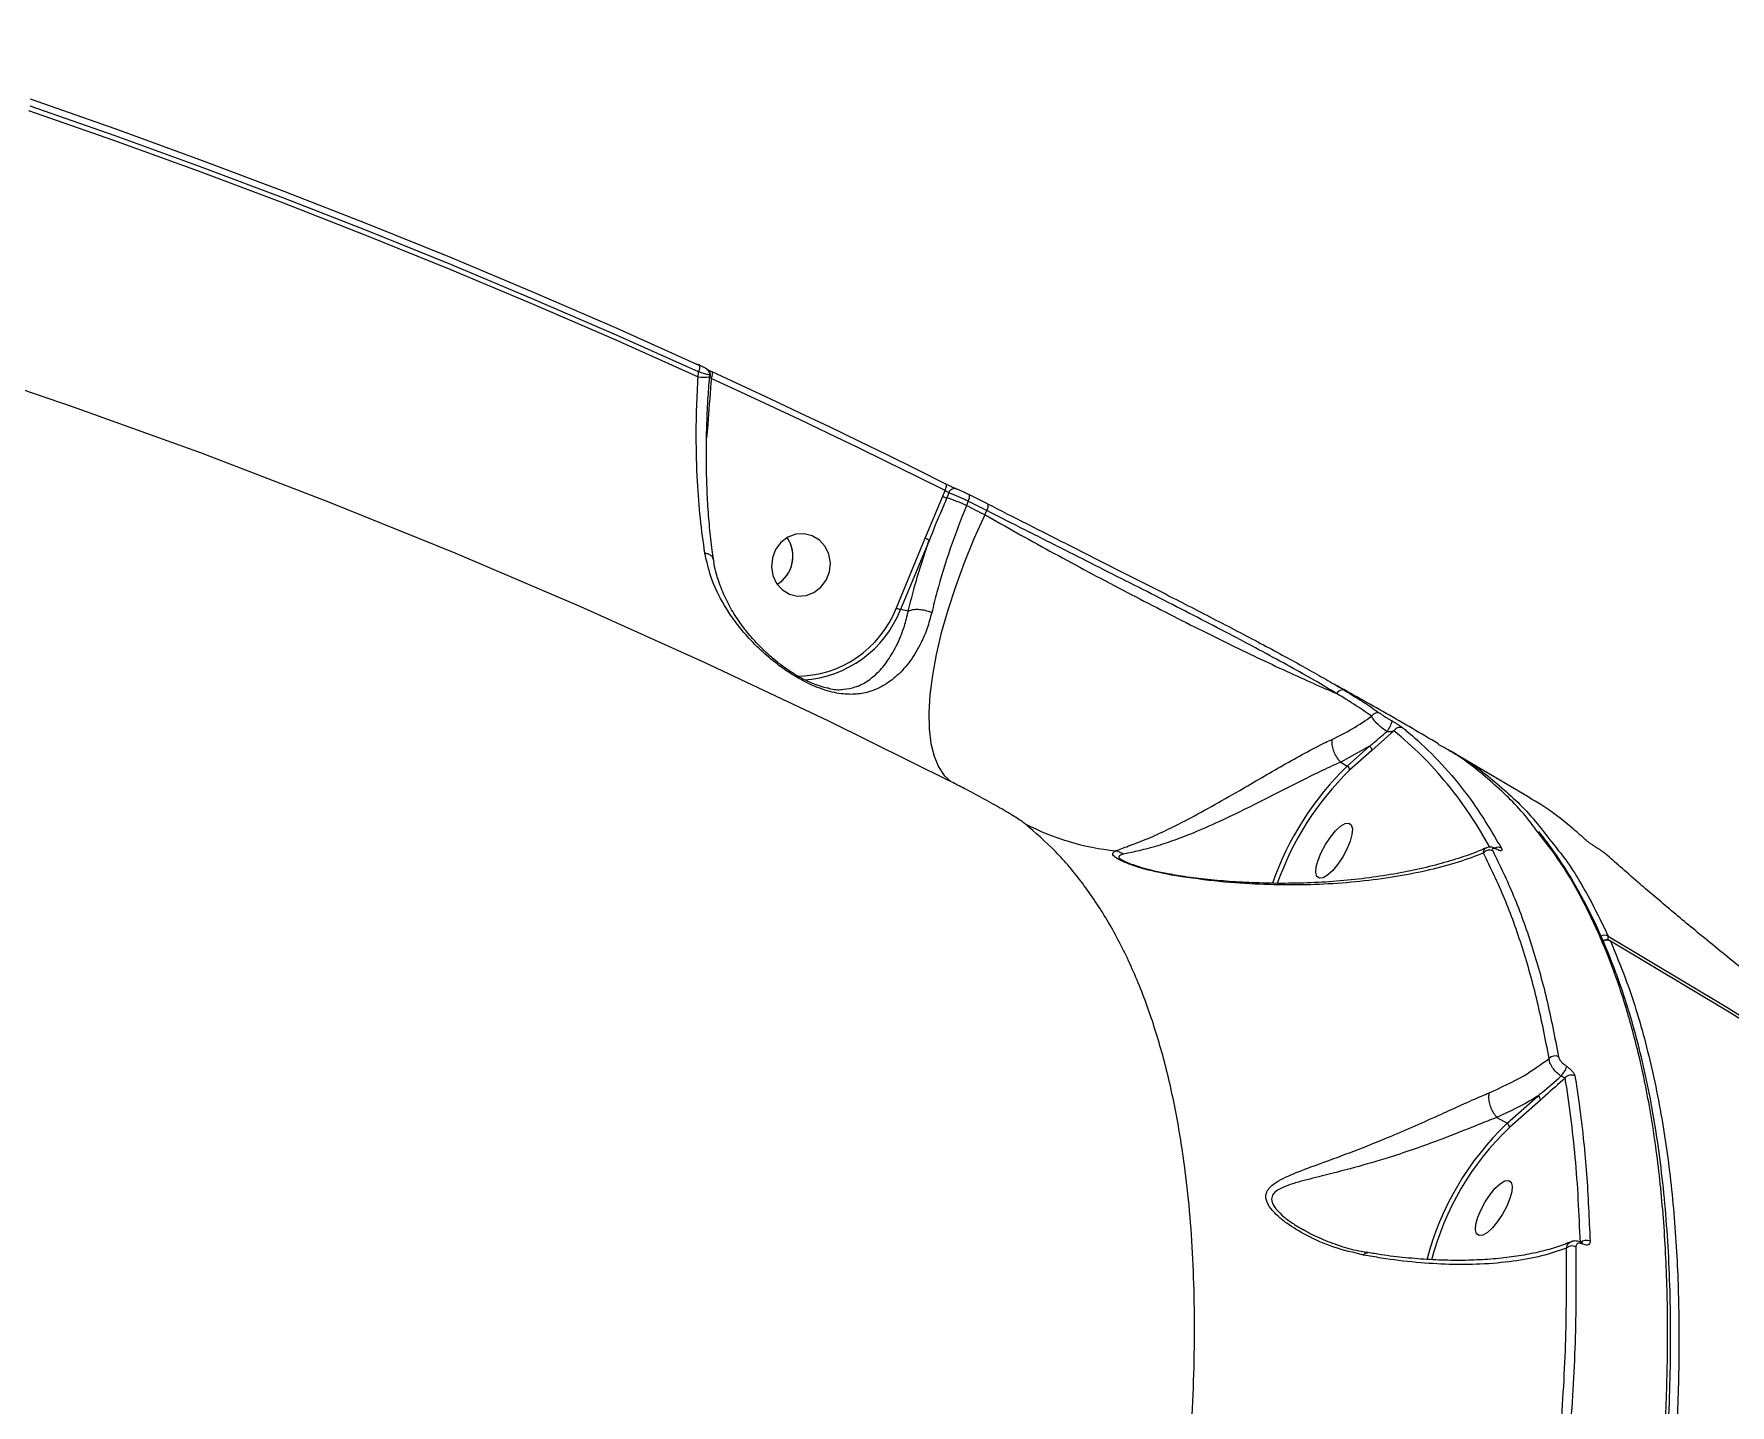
# Model space of a CAD drawing. Header units: millimetres. Extents: x -8607 to 7621, y -5747 to 4382.
# Drawn here: x 5354.5 to 5597.6, y 783.9 to 980.3 of the extents above; entities that cross this region are included whole.
import ezdxf

# ---------------------------------------------------------------- set-up
doc = ezdxf.new("R2010")
doc.units = ezdxf.units.MM
doc.layers.add('DIKOM_ОБЪЕКТ', color=7, linetype='Continuous')

msp = doc.modelspace()

# ---------------------------------------------------------------- linework, layer by layer
at = {"layer": 'DIKOM_ОБЪЕКТ', "color": 7, "linetype": 'Continuous', "lineweight": 15}
for p, q in [((5449.715, 931.203), (5449.773, 931.9)), ((5451.341, 931.178), (5451.362, 931.429)), ((5451.412, 931.214), (5451.352, 931.313)), ((5451.079, 924.339), (5450.922, 922.457)), ((5482.246, 908.093), (5484.758, 914.078)), ((5484.758, 914.078), (5485.097, 914.899)), ((5485.622, 914.578), (5485.325, 913.86)), ((5488.516, 914.347), (5488.5, 914.354)), ((5491.199, 912.989), (5488.516, 914.347)), ((5488.412, 913.381), (5488.16, 912.772)), ((5490.783, 911.445), (5491.093, 912.025)), ((5478.118, 898.089), (5482.246, 908.093)), ((5482.848, 907.866), (5478.72, 897.862)), ((5479.826, 897.629), (5478.72, 897.862)), ((5468.187, 886.648), (5468.417, 886.584)), ((5549.432, 880.485), (5546.269, 877.664)), ((5545.934, 878.264), (5541.795, 875.994)), ((5542.743, 875.439), (5545.934, 878.264)), ((5546.269, 877.664), (5543.078, 874.84)), ((5558.407, 877.083), (5557.49, 877.626)), ((5541.795, 875.994), (5541.792, 875.996)), ((5541.795, 875.994), (5542.743, 875.439)), ((5568.911, 870.866), (5558.697, 876.912)), ((5565.636, 824.252), (5570.081, 828.187)), ((5570.416, 827.587), (5565.971, 823.653)), ((5564.188, 825.1), (5564.185, 825.102)), ((5564.188, 825.1), (5565.636, 824.252))]:
    msp.add_line(p, q, dxfattribs=at)
at = {"layer": 'DIKOM_ОБЪЕКТ', "color": 7, "linetype": 'Continuous', "lineweight": 15, "flags": 128}
for points in [[(5485.977, 873.183), (5468.431, 881.882), (5450.734, 890.242), (5432.89, 898.261), (5414.906, 905.936), (5396.787, 913.265), (5378.54, 920.245), (5360.169, 926.875), (5341.681, 933.151), (5323.081, 939.073), (5304.376, 944.637), (5285.572, 949.843), (5266.674, 954.689), (5247.688, 959.173), (5228.621, 963.293), (5209.479, 967.049), (5190.267, 970.44), (5170.992, 973.463), (5151.661, 976.119), (5132.278, 978.406), (5112.851, 980.323)], [(5353.957, 971.004), (5366.127, 966.755), (5378.247, 962.357), (5390.316, 957.811), (5402.331, 953.118), (5414.291, 948.279), (5426.195, 943.293), (5438.042, 938.163), (5449.829, 932.887)], [(5449.773, 931.9), (5437.995, 937.17), (5426.159, 942.297), (5414.264, 947.278), (5402.314, 952.114), (5390.309, 956.803), (5378.25, 961.345), (5366.14, 965.739), (5353.98, 969.985)], [(5353.728, 969.375), (5365.913, 965.12), (5378.048, 960.717), (5390.131, 956.165), (5402.161, 951.466), (5414.136, 946.619), (5426.054, 941.626), (5437.914, 936.487), (5449.715, 931.203)], [(5449.773, 931.9), (5449.84, 932.076), (5449.893, 932.248), (5449.928, 932.41), (5449.945, 932.556), (5449.944, 932.681), (5449.923, 932.78), (5449.884, 932.85), (5449.829, 932.887)], [(5451.593, 930.959), (5451.661, 931.136), (5451.714, 931.308), (5451.75, 931.471), (5451.767, 931.617), (5451.766, 931.742), (5451.745, 931.841), (5451.706, 931.91), (5451.65, 931.947)], [(5451.65, 931.947), (5455.869, 930.002), (5460.081, 928.039), (5464.285, 926.058), (5468.481, 924.058), (5472.669, 922.039), (5476.848, 920.002), (5481.019, 917.947), (5485.181, 915.873)], [(5485.097, 914.899), (5480.938, 916.971), (5476.771, 919.025), (5472.595, 921.06), (5468.411, 923.077), (5464.218, 925.075), (5460.018, 927.055), (5455.81, 929.016), (5451.593, 930.959)], [(5485.097, 914.899), (5485.171, 915.073), (5485.229, 915.243), (5485.269, 915.404), (5485.291, 915.548), (5485.292, 915.671), (5485.274, 915.769), (5485.237, 915.837), (5485.181, 915.873)], [(5488.412, 913.381), (5488.485, 913.554), (5488.544, 913.724), (5488.585, 913.883), (5488.607, 914.027), (5488.609, 914.15), (5488.591, 914.248), (5488.554, 914.316), (5488.516, 914.347)], [(5488.16, 912.772), (5488.488, 912.607), (5488.816, 912.441), (5489.144, 912.275), (5489.472, 912.11), (5489.8, 911.944), (5490.127, 911.778), (5490.455, 911.612), (5490.783, 911.445)], [(5491.093, 912.025), (5490.758, 912.195), (5490.423, 912.365), (5490.088, 912.534), (5489.753, 912.704), (5489.417, 912.873), (5489.082, 913.043), (5488.747, 913.212), (5488.412, 913.381)], [(5491.093, 912.025), (5491.167, 912.198), (5491.225, 912.367), (5491.267, 912.526), (5491.289, 912.67), (5491.291, 912.793), (5491.274, 912.89), (5491.237, 912.959), (5491.199, 912.99)], [(5490.783, 911.445), (5489.233, 907.99), (5487.824, 904.54), (5486.568, 901.125), (5485.476, 897.779), (5484.559, 894.53), (5483.826, 891.409), (5483.282, 888.444), (5482.932, 885.662), (5482.781, 883.089), (5482.828, 880.748), (5483.075, 878.66), (5483.518, 876.844), (5484.153, 875.317), (5484.976, 874.093), (5485.977, 873.183)], [(5468.522, 903.249), (5468.655, 904.522), (5468.445, 905.773), (5467.911, 906.902), (5467.095, 907.816), (5466.064, 908.441), (5464.9, 908.728), (5463.699, 908.652), (5462.558, 908.22), (5461.569, 907.467), (5460.811, 906.453), (5460.348, 905.262), (5460.216, 903.989), (5460.425, 902.738), (5460.959, 901.609), (5461.775, 900.695), (5462.807, 900.069), (5463.97, 899.783), (5465.171, 899.859), (5466.312, 900.291), (5467.302, 901.044), (5468.059, 902.057), (5468.522, 903.249)], [(5542.963, 867.256), (5543.316, 867.004), (5543.47, 866.452), (5543.411, 865.646), (5543.145, 864.651), (5542.694, 863.547), (5542.093, 862.424), (5541.391, 861.373), (5540.646, 860.478), (5539.917, 859.814), (5539.264, 859.432), (5538.74, 859.365), (5538.387, 859.617), (5538.233, 860.169), (5538.292, 860.975), (5538.557, 861.97), (5539.009, 863.074), (5539.61, 864.197), (5540.312, 865.248), (5541.057, 866.142), (5541.786, 866.807), (5542.439, 867.189), (5542.963, 867.256)], [(5580.122, 851.077), (5597.114, 840.911), (5613.895, 830.455)], [(5580.452, 850.338), (5580.41, 850.395), (5580.398, 850.403)], [(5614.225, 829.717), (5597.444, 840.172), (5580.452, 850.338)], [(5565.856, 816.069), (5566.209, 815.817), (5566.363, 815.265), (5566.304, 814.459), (5566.038, 813.464), (5565.587, 812.36), (5564.986, 811.237), (5564.284, 810.186), (5563.539, 809.291), (5562.81, 808.627), (5562.157, 808.245), (5561.633, 808.178), (5561.28, 808.43), (5561.126, 808.982), (5561.184, 809.788), (5561.45, 810.783), (5561.902, 811.887), (5562.503, 813.01), (5563.205, 814.061), (5563.95, 814.955), (5564.678, 815.62), (5565.331, 816.002), (5565.856, 816.069)]]:
    msp.add_lwpolyline(points, dxfattribs=at)
at = {"layer": 'DIKOM_ОБЪЕКТ', "color": 7, "linetype": 'Continuous', "lineweight": 15}
for centre, radius, start, end in [((5450.677, 939.995), 8.845, 263.7561, 274.30256), ((5450.672, 931.523), 0.803, 337.33548, 60.56727), ((5451.353, 929.477), 1.738, 88.05617, 90.32294), ((5486.88, 918.759), 5.14, 245.61421, 252.38868), ((5486.485, 914.273), 0.916, 67.07796, 160.52284), ((5477.55, 889.367), 25.698, 65.61421, 72.38868), ((5458.623, 905.481), 4.678, 301.22037, 34.96653), ((5458.683, 905.508), 4.614, 345.85505, 35.12163), ((5484.089, 912.079), 4.391, 245.18852, 253.58567), ((5458.657, 905.436), 4.622, 301.15077, 346.79692), ((5463.737, 903.759), 15.458, 270.04165, 338.47981), ((5463.819, 903.776), 16.031, 273.75327, 338.35483), ((5479.961, 902.075), 4.392, 245.1887, 253.58539), ((5542.031, 885.421), 0.917, 67.981, 153.30859), ((5547.063, 882.069), 0.976, 63.37286, 148.84805), ((5545.88, 882.592), 3.355, 318.82573, 347.96154), ((5550.292, 879.99), 0.992, 62.25607, 150.11888), ((5545.635, 877.703), 0.635, 356.48291, 61.89602), ((5572.353, 844.756), 42.641, 133.97958, 160.99599), ((5542.444, 874.879), 0.635, 356.48202, 61.89618), ((5572.005, 844.952), 41.594, 134.06367, 160.85098), ((5513.236, 899.387), 36.277, 242.63118, 264.18954), ((5509.047, 860.909), 2.442, 50.46466, 77.77342), ((5563.104, 862.345), 1.046, 62.15799, 143.67133), ((5564.336, 862.789), 1.018, 61.53714, 119.18761), ((5563.979, 863.308), 0.276, 38.0064, 63.34729), ((5579.619, 850.174), 1.034, 60.85152, 119.81723), ((5579.274, 850.9), 0.866, 334.46817, 11.75518), ((5579.892, 849.541), 1, 59.62296, 130.37514), ((5579.948, 849.433), 1.037, 60.86532, 120.97147), ((5572.486, 832.81), 1.102, 61.40674, 138.45066), ((5570.461, 833.72), 3.968, 317.02957, 340.47064), ((5574.83, 830.065), 1.102, 61.19816, 140.49533), ((5569.782, 827.626), 0.635, 356.48291, 61.89602), ((5594.357, 794.205), 41.566, 133.70628, 165.41208), ((5565.337, 823.692), 0.635, 356.48203, 61.89617), ((5593.705, 794.586), 40.176, 133.65625, 165.45893), ((5576.969, 806.36), 1.136, 60.40742, 136.65498), ((5576.19, 806.896), 0.309, 7.96234, 60.555), ((5574.932, 805.541), 1.145, 60.57192, 133.99224)]:
    msp.add_arc(centre, radius, start, end, dxfattribs=at)
for points, knots in [([(5450.681, 905.924), (5450.448, 907.564), (5449.978, 910.87), (5449.552, 916.516), (5449.406, 921.918), (5449.478, 926.949), (5449.635, 929.781), (5449.715, 931.203)], [0, 0, 0, 0, 0.21064754, 0.42474969, 0.67621295, 0.83739904, 1, 1, 1, 1]), ([(5451.355, 931.425), (5451.358, 931.437), (5451.386, 931.544), (5451.343, 931.743), (5451.257, 931.978), (5451.136, 932.152), (5451.017, 932.269), (5450.921, 932.342), (5450.838, 932.396), (5450.679, 932.486), (5450.37, 932.639), (5449.92, 932.848), (5449.666, 932.962), (5449.603, 932.99)], [0, 0, 0, 0, 0.0116324, 0.1072569, 0.1872407, 0.2554418, 0.311929, 0.3557286, 0.3987125, 0.4700727, 0.7240747, 0.931766, 1, 1, 1, 1]), ([(5451.325, 931.432), (5451.333, 931.43), (5451.36, 931.424), (5451.087, 931.508), (5450.552, 931.668), (5450.031, 931.823), (5449.773, 931.9)], [0, 0, 0, 0, 0.1242293, 0.4123306, 0.7078083, 1, 1, 1, 1]), ([(5451.89, 905.12), (5451.828, 905.53), (5451.61, 906.976), (5451.337, 909.629), (5451.074, 913.061), (5450.92, 916.642), (5450.87, 920.331), (5450.932, 924.101), (5451.085, 927.731), (5451.27, 930.089), (5451.355, 931.175)], [0, 0, 0, 0, 0.05305864, 0.18716316, 0.32292405, 0.46027578, 0.59905072, 0.7389856, 0.87974139, 1, 1, 1, 1]), ([(5451.066, 932.222), (5451.114, 932.199), (5451.279, 932.118), (5451.495, 932.018), (5451.65, 931.947)], [0, 0, 0, 0, 0.2879213, 1, 1, 1, 1]), ([(5451.593, 930.959), (5451.546, 931.023), (5451.48, 931.112), (5451.427, 931.192), (5451.412, 931.214)], [0, 0, 0, 0, 0.7208514, 1, 1, 1, 1]), ([(5451.593, 930.959), (5451.576, 930.744), (5451.395, 928.538), (5451.229, 926.331), (5451.079, 924.339)], [0, 0, 0, 0, 0.0974053, 1, 1, 1, 1]), ([(5485.622, 914.578), (5485.593, 914.595), (5485.536, 914.629), (5485.407, 914.708), (5485.263, 914.796), (5485.157, 914.862), (5485.104, 914.895), (5485.097, 914.899)], [0, 0, 0, 0, 0.2402545, 0.481153, 0.7222791, 0.9628586, 1, 1, 1, 1]), ([(5485.181, 915.873), (5485.203, 915.862), (5485.368, 915.78), (5485.7, 915.619), (5486.155, 915.407), (5486.566, 915.225), (5486.75, 915.153), (5486.842, 915.116)], [0, 0, 0, 0, 0.0372318, 0.2778758, 0.5185808, 0.7592337, 1, 1, 1, 1]), ([(5488.412, 913.381), (5488.375, 913.399), (5488.099, 913.531), (5487.541, 913.789), (5486.778, 914.124), (5486.086, 914.411), (5485.776, 914.522), (5485.622, 914.578)], [0, 0, 0, 0, 0.0372364, 0.2781056, 0.5188615, 0.7593902, 1, 1, 1, 1]), ([(5486.842, 915.116), (5486.933, 915.08), (5487.117, 915.006), (5487.528, 914.823), (5487.982, 914.61), (5488.313, 914.447), (5488.478, 914.365), (5488.5, 914.354)], [0, 0, 0, 0, 0.2407363, 0.4813566, 0.7220917, 0.9627992, 1, 1, 1, 1]), ([(5485.325, 913.86), (5485.198, 913.553), (5484.564, 912.016), (5483.725, 910.024), (5483.036, 908.33), (5482.848, 907.866)], [0, 0, 0, 0, 0.1536563, 0.7683028, 1, 1, 1, 1]), ([(5488.16, 912.772), (5487.359, 910.714), (5485.733, 906.538), (5484.159, 901.381), (5483.427, 898.399), (5483.188, 897.427)], [0, 0, 0, 0, 0.3958736, 0.80322, 1, 1, 1, 1]), ([(5541.212, 885.833), (5540.201, 886.437), (5538.174, 887.646), (5534.587, 889.662), (5530.657, 891.803), (5526.382, 894.069), (5521.843, 896.431), (5517.101, 898.865), (5512.215, 901.351), (5507.256, 903.861), (5502.022, 906.503), (5496.572, 909.254), (5492.919, 911.101), (5491.093, 912.025)], [0, 0, 0, 0, 0.0883724, 0.177024, 0.2653923, 0.353767, 0.4424254, 0.5308005, 0.6189458, 0.7073715, 0.795519, 0.8977589, 1, 1, 1, 1]), ([(5491.183, 912.996), (5493.03, 912.059), (5496.756, 910.169), (5501.881, 907.578), (5506.35, 905.319), (5510.132, 903.405), (5513.933, 901.478), (5517.674, 899.573), (5521.309, 897.711), (5524.832, 895.89), (5528.26, 894.099), (5531.515, 892.373), (5534.56, 890.728), (5537.387, 889.166), (5540.035, 887.663), (5541.593, 886.736), (5542.375, 886.271)], [0, 0, 0, 0, 0.1013046, 0.2043245, 0.2693234, 0.3347703, 0.4016321, 0.4689837, 0.5341683, 0.5998078, 0.6668825, 0.7344532, 0.7996653, 0.8653309, 0.9324208, 1, 1, 1, 1]), ([(5490.783, 911.445), (5492.303, 910.585), (5495.344, 908.865), (5500.123, 906.231), (5505.001, 903.591), (5509.93, 900.976), (5514.843, 898.42), (5519.677, 895.959), (5524.371, 893.621), (5528.863, 891.438), (5533.085, 889.444), (5536.984, 887.664), (5539.623, 886.506), (5540.956, 885.941), (5541.212, 885.833)], [0, 0, 0, 0, 0.0874426, 0.1748852, 0.2633131, 0.3520184, 0.4404463, 0.5297495, 0.6193385, 0.7086419, 0.7985505, 0.8887507, 0.9786595, 1, 1, 1, 1]), ([(5479.826, 897.629), (5480.082, 898.657), (5480.62, 900.829), (5481.624, 904.256), (5482.439, 906.66), (5482.848, 907.866)], [0, 0, 0, 0, 0.3093528, 0.6532138, 1, 1, 1, 1]), ([(5483.188, 897.427), (5482.979, 896.662), (5482.557, 895.116), (5481.535, 892.746), (5480.127, 890.402), (5478.286, 888.341), (5476.215, 886.827), (5474.095, 885.962), (5471.902, 885.64), (5469.595, 885.797), (5467.296, 886.454), (5465.243, 887.374), (5463.632, 888.258), (5462.003, 889.317), (5460.11, 890.739), (5458.056, 892.571), (5455.647, 895.186), (5453.352, 898.446), (5451.518, 902.172), (5450.942, 904.756), (5450.681, 905.924)], [0, 0, 0, 0, 0.0446305, 0.0901844, 0.1578887, 0.2276906, 0.2976102, 0.3691165, 0.424259, 0.4808154, 0.5408157, 0.5708599, 0.6019605, 0.6340833, 0.6670382, 0.7192629, 0.7727753, 0.8517178, 0.932987, 1, 1, 1, 1]), ([(5451.854, 905.097), (5451.832, 905.202), (5451.78, 905.44), (5451.39, 905.719), (5450.971, 905.868), (5450.721, 905.916), (5450.681, 905.924)], [0, 0, 0, 0, 0.2772886, 0.6279277, 0.9402358, 1, 1, 1, 1]), ([(5468.411, 886.572), (5468.281, 886.592), (5467.833, 886.662), (5466.956, 886.927), (5465.786, 887.379), (5464.532, 887.995), (5463.216, 888.767), (5461.874, 889.686), (5460.499, 890.762), (5459.072, 892.04), (5457.617, 893.542), (5456.16, 895.302), (5454.778, 897.311), (5453.56, 899.527), (5452.622, 901.872), (5452.064, 903.748), (5451.945, 904.838), (5451.916, 905.108)], [0, 0, 0, 0, 0.02201202, 0.07555646, 0.12443713, 0.17664066, 0.22935451, 0.28417357, 0.34367119, 0.41015873, 0.48646288, 0.57068211, 0.66511568, 0.76524734, 0.86638811, 0.96692567, 1, 1, 1, 1]), ([(5468.417, 886.584), (5468.505, 886.558), (5469.36, 886.31), (5470.595, 886.402), (5472.413, 886.725), (5474.126, 887.627), (5475.791, 889.077), (5477.292, 891.046), (5478.445, 893.227), (5479.287, 895.474), (5479.668, 896.885), (5479.829, 897.629), (5479.829, 897.63)], [0, 0, 0, 0, 0.01262848, 0.12248573, 0.23606542, 0.38073137, 0.52831993, 0.66962336, 0.81436478, 0.90636324, 0.99995121, 1, 1, 1, 1]), ([(5479.829, 897.63), (5479.828, 897.629), (5479.827, 897.629), (5479.827, 897.629), (5479.826, 897.629)], [0, 0, 0, 0, 0.8025649, 1, 1, 1, 1]), ([(5479.829, 897.63), (5479.986, 897.706), (5480.299, 897.858), (5481.022, 897.924), (5481.834, 897.857), (5482.541, 897.684), (5482.979, 897.521), (5483.149, 897.445), (5483.188, 897.427)], [0, 0, 0, 0, 0.2123422, 0.4246843, 0.6370268, 0.84937, 0.965475, 1, 1, 1, 1]), ([(5555.796, 878.626), (5553.309, 880.083), (5548.347, 882.989), (5543.327, 885.79), (5540.824, 887.186)], [0, 0, 0, 0, 0.5013678, 1, 1, 1, 1]), ([(5546.228, 882.573), (5545.537, 883.059), (5544.145, 884.036), (5542.194, 885.231), (5541.212, 885.833)], [0, 0, 0, 0, 0.4964828, 1, 1, 1, 1]), ([(5542.375, 886.271), (5543.365, 885.665), (5545.36, 884.444), (5546.784, 883.444), (5547.501, 882.941)], [0, 0, 0, 0, 0.4964917, 1, 1, 1, 1]), ([(5540.555, 879.262), (5541.562, 879.76), (5543.586, 880.759), (5545.345, 881.967), (5546.228, 882.573)], [0, 0, 0, 0, 0.4978686, 1, 1, 1, 1]), ([(5548.406, 880.384), (5548.183, 880.539), (5547.731, 880.854), (5547.073, 881.44), (5546.507, 882.058), (5546.321, 882.402), (5546.228, 882.573)], [0, 0, 0, 0, 0.2146917, 0.4348049, 0.7188263, 1, 1, 1, 1]), ([(5547.501, 882.941), (5547.6, 882.871), (5547.797, 882.733), (5548.238, 882.45), (5548.71, 882.158), (5549.015, 881.978), (5549.161, 881.892)], [0, 0, 0, 0, 0.2974636, 0.5890265, 0.8028446, 1, 1, 1, 1]), ([(5545.934, 878.264), (5546.129, 878.427), (5546.959, 879.126), (5547.778, 879.838), (5548.406, 880.384)], [0, 0, 0, 0, 0.2343149, 1, 1, 1, 1]), ([(5549.432, 880.485), (5549.342, 880.45), (5549.174, 880.386), (5548.897, 880.339), (5548.67, 880.333), (5548.526, 880.351), (5548.452, 880.368), (5548.42, 880.379), (5548.406, 880.384)], [0, 0, 0, 0, 0.3482418, 0.6491547, 0.8444769, 0.9341967, 0.9695954, 1, 1, 1, 1]), ([(5549.161, 881.892), (5549.197, 881.872), (5549.356, 881.779), (5549.672, 881.59), (5550.098, 881.324), (5550.506, 881.055), (5550.669, 880.932), (5550.753, 880.868)], [0, 0, 0, 0, 0.0490732, 0.2179129, 0.4266715, 0.7022436, 1, 1, 1, 1]), ([(5563.176, 863.818), (5562.281, 865.35), (5560.395, 868.578), (5557.123, 872.921), (5553.477, 877.014), (5550.781, 879.327), (5549.432, 880.485)], [0, 0, 0, 0, 0.23084289, 0.48640777, 0.74302695, 1, 1, 1, 1]), ([(5550.753, 880.868), (5550.93, 880.725), (5551.813, 880.007), (5554.049, 878.044), (5557.289, 874.695), (5561.186, 869.816), (5563.521, 865.878), (5564.821, 863.684)], [0, 0, 0, 0, 0.0321659, 0.1608352, 0.4182088, 0.675957, 1, 1, 1, 1]), ([(5509.564, 863.296), (5510.12, 863.507), (5511.234, 863.929), (5513.752, 864.854), (5516.482, 866.08), (5519.612, 867.63), (5523.219, 869.595), (5526.938, 871.727), (5530.419, 873.756), (5533.577, 875.578), (5536.69, 877.312), (5539.015, 878.527), (5540.251, 879.117), (5540.555, 879.262)], [0, 0, 0, 0, 0.10714, 0.2145791, 0.3113467, 0.4080923, 0.5217533, 0.6352953, 0.7192625, 0.8031761, 0.88782, 0.9724046, 1, 1, 1, 1]), ([(5540.555, 879.262), (5540.549, 879.23), (5540.527, 879.099), (5540.505, 878.733), (5540.582, 878.102), (5540.854, 877.308), (5541.268, 876.555), (5541.617, 876.182), (5541.792, 875.996)], [0, 0, 0, 0, 0.0343037, 0.1364982, 0.3523745, 0.5682499, 0.784125, 1, 1, 1, 1]), ([(5569.873, 866.18), (5569.439, 866.772), (5567.535, 869.364), (5563.596, 873.083), (5559.317, 876.615), (5556.516, 878.126), (5555.747, 878.541)], [0, 0, 0, 0, 0.11056645, 0.48398665, 0.85829523, 1, 1, 1, 1]), ([(5557.291, 877.672), (5557.731, 877.446), (5560.223, 876.169), (5564.259, 872.967), (5568.665, 868.944), (5570.965, 865.922), (5571.768, 864.866)], [0, 0, 0, 0, 0.0779607, 0.4409519, 0.8048067, 1, 1, 1, 1]), ([(5541.792, 875.996), (5541.792, 875.996), (5541.505, 875.872), (5540.305, 875.341), (5538.063, 874.279), (5535.031, 872.763), (5531.944, 871.191), (5528.499, 869.447), (5524.792, 867.647), (5521.155, 866.024), (5517.957, 864.785), (5515.133, 863.847), (5512.477, 863.198), (5511.226, 862.928), (5510.601, 862.793)], [0, 0, 0, 0, 0.0000129, 0.0265074, 0.1091021, 0.191776, 0.2751715, 0.3586315, 0.4732183, 0.5879368, 0.68627, 0.7846261, 0.8924878, 1, 1, 1, 1]), ([(5496.559, 867.17), (5496.193, 867.436), (5495.455, 867.97), (5493.286, 869.263), (5490.656, 870.732), (5488.1, 872.096), (5486.584, 872.872), (5485.977, 873.183)], [0, 0, 0, 0, 0.2099072, 0.4228947, 0.6382645, 0.8553539, 1, 1, 1, 1]), ([(5576.901, 864.855), (5576.732, 865.01), (5575.885, 865.787), (5573.615, 867.694), (5571.145, 869.588), (5569.225, 870.638), (5568.885, 870.823)], [0, 0, 0, 0, 0.0679438, 0.33973055, 0.88337808, 1, 1, 1, 1]), ([(5354.937, 396.202), (5358.527, 401.223), (5365.715, 411.277), (5376.3, 426.81), (5386.726, 442.659), (5396.968, 458.846), (5406.99, 475.306), (5416.774, 492.024), (5426.278, 508.932), (5434.924, 524.971), (5442.746, 540.063), (5449.799, 554.181), (5456.594, 568.314), (5463.125, 582.452), (5469.372, 596.561), (5475.325, 610.623), (5480.966, 624.598), (5485.91, 637.489), (5490.219, 649.295), (5493.952, 660.015), (5497.453, 670.586), (5500.723, 681.008), (5503.762, 691.287), (5506.556, 701.375), (5509.1, 711.246), (5511.398, 720.907), (5513.455, 730.38), (5515.269, 739.66), (5516.834, 748.726), (5518.145, 757.551), (5519.201, 766.118), (5520.003, 774.428), (5520.55, 782.484), (5520.839, 790.249), (5520.872, 797.705), (5520.653, 804.857), (5520.179, 811.722), (5519.373, 818.98), (5518.136, 826.493), (5516.352, 834.106), (5514.13, 841.155), (5511.475, 847.611), (5508.395, 853.465), (5504.885, 858.688), (5500.983, 863.336), (5498.035, 865.892), (5496.559, 867.17)], [0, 0, 0, 0, 0.0279517, 0.0559711, 0.0841497, 0.112398, 0.140846, 0.1693659, 0.1980505, 0.2268089, 0.2504876, 0.2742079, 0.2980249, 0.3218842, 0.3458643, 0.3698877, 0.3940102, 0.4181768, 0.4373171, 0.4564794, 0.475545, 0.4946105, 0.5137639, 0.5329172, 0.5518732, 0.5708292, 0.5898716, 0.608914, 0.6280087, 0.6471254, 0.6661455, 0.6851656, 0.7042731, 0.7233807, 0.7422913, 0.7612018, 0.7801984, 0.799195, 0.8241795, 0.8492136, 0.8742975, 0.8994316, 0.9244982, 0.9496151, 0.9747822, 1, 1, 1, 1]), ([(5371.714, 306.144), (5374.363, 309.481), (5380.382, 317.063), (5389.715, 329.255), (5399.924, 343.002), (5410.271, 357.41), (5420.946, 372.783), (5431.307, 388.231), (5440.94, 403.088), (5449.655, 416.941), (5458.193, 430.902), (5466.909, 445.595), (5475.81, 461.102), (5484.728, 477.171), (5493.416, 493.402), (5501.808, 509.672), (5509.452, 525.052), (5516.563, 539.893), (5523.357, 554.594), (5530.058, 569.676), (5536.66, 585.194), (5543.096, 601.043), (5549.175, 616.808), (5554.848, 632.37), (5559.83, 646.862), (5564.286, 660.645), (5568.348, 674.035), (5572.143, 687.5), (5575.64, 701.013), (5578.742, 714.244), (5581.673, 728.285), (5584.286, 742.979), (5586.138, 756.135), (5587.306, 766.899), (5588.084, 776.324), (5588.587, 786.24), (5588.71, 796.749), (5588.375, 806.982), (5587.543, 816.895), (5586.217, 826.241), (5584.5, 834.487), (5582.487, 841.715), (5580.06, 848.638), (5576.949, 855.512), (5573.496, 861.596), (5570.932, 864.84), (5569.873, 866.18)], [0, 0, 0, 0, 0.01767944, 0.04016568, 0.06269094, 0.08677951, 0.11091606, 0.13660818, 0.1596242, 0.17982276, 0.20004957, 0.2228938, 0.24577893, 0.2690915, 0.29398086, 0.3172348, 0.34053191, 0.3614601, 0.38241974, 0.40526396, 0.4281491, 0.45146167, 0.47635103, 0.49960497, 0.52290208, 0.54383028, 0.56478992, 0.58727838, 0.60980588, 0.63246224, 0.6551585, 0.68378136, 0.71248484, 0.72981295, 0.7471589, 0.76964734, 0.79217482, 0.81626786, 0.84040892, 0.86473828, 0.8891171, 0.9093088, 0.92952874, 0.95559596, 0.98166318, 1, 1, 1, 1]), ([(5537.333, 585.283), (5538.035, 586.967), (5540.116, 591.955), (5543.415, 600.185), (5547.233, 609.962), (5550.888, 619.659), (5554.391, 629.281), (5557.739, 638.829), (5560.934, 648.307), (5563.977, 657.717), (5566.869, 667.062), (5569.602, 676.323), (5572.168, 685.464), (5574.553, 694.448), (5576.755, 703.26), (5578.774, 711.902), (5580.612, 720.378), (5582.27, 728.691), (5583.749, 736.844), (5585.048, 744.839), (5586.168, 752.678), (5587.109, 760.364), (5587.871, 767.899), (5588.453, 775.273), (5588.853, 782.462), (5589.067, 789.435), (5589.095, 796.176), (5588.938, 802.683), (5588.595, 808.959), (5588.067, 815.006), (5587.354, 820.828), (5586.455, 826.425), (5585.37, 831.798), (5584.099, 836.949), (5582.639, 841.879), (5580.992, 846.584), (5579.163, 851.052), (5577.158, 855.264), (5574.978, 859.199), (5572.675, 862.83), (5571.007, 865.013), (5570.192, 866.08)], [0, 0, 0, 0, 0.01318254, 0.03906291, 0.06489452, 0.09070698, 0.11652966, 0.14238243, 0.1682948, 0.19429624, 0.22041622, 0.24666899, 0.27291862, 0.2990357, 0.32503673, 0.35095144, 0.37680953, 0.40264064, 0.42847437, 0.45433285, 0.48024319, 0.50623487, 0.53233731, 0.55857938, 0.58485508, 0.61104258, 0.63710635, 0.66307589, 0.68898047, 0.71484909, 0.74071049, 0.76658943, 0.79250815, 0.81849422, 0.84457465, 0.87077592, 0.89704984, 0.92325667, 0.94930299, 0.97521592, 1, 1, 1, 1]), ([(5517.48, 859.821), (5516.01, 860.123), (5513.99, 860.538), (5511.786, 861.267), (5510.456, 861.79), (5509.414, 862.347), (5508.934, 862.9), (5509.333, 863.151), (5509.564, 863.296)], [0, 0, 0, 0, 0.3030708, 0.4164281, 0.5295174, 0.6687585, 0.8085436, 1, 1, 1, 1]), ([(5562.262, 862.965), (5561.08, 862.521), (5558.659, 861.612), (5554.565, 860.512), (5550.075, 859.602), (5545.233, 858.927), (5540.167, 858.512), (5534.936, 858.355), (5529.489, 858.478), (5523.715, 858.879), (5519.558, 859.507), (5517.48, 859.821)], [0, 0, 0, 0, 0.1079569, 0.2212639, 0.3345713, 0.4497836, 0.564986, 0.6720707, 0.7791293, 0.889621, 1, 1, 1, 1]), ([(5562.685, 863.719), (5561.994, 863.429), (5560.362, 862.743), (5557.478, 861.809), (5554.074, 860.894), (5550.374, 860.111), (5546.435, 859.468), (5542.32, 858.998), (5538.116, 858.709), (5533.887, 858.602), (5529.796, 858.67), (5525.955, 858.87), (5522.41, 859.197), (5519.706, 859.522), (5518.152, 859.79), (5517.743, 859.861)], [0, 0, 0, 0, 0.0653447, 0.154403, 0.2450574, 0.3373881, 0.4314477, 0.5246844, 0.6144022, 0.7007287, 0.7837096, 0.8546604, 0.9190987, 0.9786876, 1, 1, 1, 1]), ([(5562.262, 862.965), (5562.262, 863.021), (5562.262, 863.317), (5562.358, 863.63), (5562.635, 863.696), (5562.688, 863.709)], [0, 0, 0, 0, 0.1590784, 0.8384991, 1, 1, 1, 1]), ([(5571.661, 833.541), (5571.127, 836.312), (5570.056, 841.86), (5567.893, 849.469), (5565.355, 856.598), (5563.293, 860.841), (5562.262, 862.965)], [0, 0, 0, 0, 0.2488741, 0.4981941, 0.7488692, 1, 1, 1, 1]), ([(5564.026, 863.583), (5563.929, 863.629), (5563.618, 863.776), (5563.208, 863.877), (5562.84, 863.778), (5562.696, 863.739)], [0, 0, 0, 0, 0.2166998, 0.6940871, 1, 1, 1, 1]), ([(5564.196, 863.478), (5564.098, 863.523), (5563.904, 863.612), (5563.673, 863.66), (5563.5, 863.608), (5563.509, 863.444), (5563.579, 863.298), (5563.593, 863.27)], [0, 0, 0, 0, 0.1456016, 0.2899617, 0.5320979, 0.9098028, 1, 1, 1, 1]), ([(5563.593, 863.27), (5564.618, 861.161), (5566.67, 856.94), (5569.212, 849.823), (5571.391, 842.18), (5572.473, 836.58), (5573.014, 833.778)], [0, 0, 0, 0, 0.2488739, 0.4981939, 0.748869, 1, 1, 1, 1]), ([(5564.275, 863.48), (5564.276, 863.479), (5564.29, 863.477), (5564.239, 863.491), (5564.168, 863.519), (5564.11, 863.551), (5564.103, 863.555)], [0, 0, 0, 0, 0.0455191, 0.5083286, 0.9439349, 1, 1, 1, 1]), ([(5564.821, 863.684), (5564.837, 863.654), (5564.913, 863.504), (5564.92, 863.338), (5564.738, 863.289), (5564.496, 863.339), (5564.296, 863.431), (5564.196, 863.478)], [0, 0, 0, 0, 0.0950988, 0.471968, 0.7157778, 0.8572267, 1, 1, 1, 1]), ([(5571.768, 864.866), (5572.444, 864.041), (5574.631, 861.374), (5577.397, 856.737), (5579.334, 852.715), (5580.122, 851.077)], [0, 0, 0, 0, 0.2098177, 0.6782336, 1, 1, 1, 1]), ([(5578.447, 863.755), (5578.412, 863.777), (5578.256, 863.875), (5577.948, 864.076), (5577.533, 864.361), (5577.138, 864.651), (5576.982, 864.785), (5576.901, 864.855)], [0, 0, 0, 0, 0.0490732, 0.2179129, 0.42667151, 0.7022436, 1, 1, 1, 1]), ([(5580.05, 862.612), (5579.956, 862.692), (5579.771, 862.849), (5579.347, 863.16), (5578.889, 863.474), (5578.59, 863.664), (5578.447, 863.755)], [0, 0, 0, 0, 0.2974636, 0.5890265, 0.8028446, 1, 1, 1, 1]), ([(5510.601, 862.793), (5510.333, 862.702), (5509.876, 862.547), (5510.059, 862.193), (5510.511, 861.962), (5510.609, 861.913)], [0, 0, 0, 0, 0.5264826, 0.8978716, 1, 1, 1, 1]), ([(5517.736, 859.885), (5517.234, 859.966), (5516.074, 860.155), (5514.45, 860.538), (5512.961, 860.953), (5511.815, 861.346), (5511.096, 861.64), (5510.657, 861.859), (5510.613, 861.887), (5510.6, 861.895)], [0, 0, 0, 0, 0.1648863, 0.380924, 0.5655543, 0.7268412, 0.87075, 0.9627597, 1, 1, 1, 1]), ([(5584.708, 858.521), (5583.818, 859.29), (5582.026, 860.841), (5580.711, 862.019), (5580.05, 862.612)], [0, 0, 0, 0, 0.4964917, 1, 1, 1, 1]), ([(5517.48, 859.821), (5517.498, 859.829), (5517.588, 859.87), (5517.672, 859.851), (5517.739, 859.837)], [0, 0, 0, 0, 0.1958131, 1, 1, 1, 1]), ([(5630.693, 823.311), (5628.979, 824.465), (5625.523, 826.795), (5620.837, 830.102), (5616.782, 833.035), (5613.371, 835.553), (5609.961, 838.117), (5606.62, 840.674), (5603.386, 843.191), (5600.262, 845.66), (5597.228, 848.093), (5594.35, 850.433), (5591.657, 852.652), (5589.153, 854.741), (5586.801, 856.726), (5585.407, 857.921), (5584.708, 858.521)], [0, 0, 0, 0, 0.1013046, 0.2043245, 0.2693234, 0.3347703, 0.4016321, 0.4689837, 0.5341683, 0.5998078, 0.6668825, 0.7344532, 0.7996653, 0.8653309, 0.9324208, 1, 1, 1, 1]), ([(5580.452, 850.338), (5581.176, 848.607), (5583.073, 844.066), (5585.576, 835.919), (5587.751, 825.989), (5589.235, 815.507), (5590.073, 804.899), (5590.354, 793.967), (5590.136, 782.917), (5589.396, 770.629), (5588.024, 757.009), (5585.937, 742.223), (5583.285, 727.242), (5580.223, 712.58), (5576.74, 697.915), (5572.936, 683.471), (5568.423, 667.788), (5563.11, 650.822), (5557.003, 632.857), (5550.513, 615.063), (5543.898, 598.003), (5537.043, 581.257), (5530.081, 565.048), (5522.41, 547.973), (5513.986, 530.049), (5504.916, 511.629), (5495.707, 493.707), (5486.678, 476.814), (5477.629, 460.492), (5468.7, 444.929), (5458.841, 428.301), (5448.007, 410.68), (5436.365, 392.49), (5424.796, 375.094), (5413.67, 358.97), (5402.719, 343.653), (5392.09, 329.289), (5380.71, 314.427), (5368.582, 299.182), (5355.941, 283.965), (5343.606, 269.745), (5331.946, 256.869), (5320.652, 244.925), (5309.861, 234.007), (5299.104, 223.572), (5292.043, 217.132), (5288.443, 213.849)], [0, 0, 0, 0, 0.0156509, 0.0410528, 0.0664547, 0.0899044, 0.1133542, 0.1348277, 0.1563011, 0.1771003, 0.2025022, 0.227904, 0.2513538, 0.2748036, 0.2962771, 0.3177505, 0.3385497, 0.3639515, 0.3893534, 0.4128032, 0.436253, 0.4577264, 0.4791999, 0.4999991, 0.5244807, 0.5489623, 0.5715463, 0.5941304, 0.614795, 0.6354597, 0.6554668, 0.6808687, 0.7062706, 0.7297205, 0.7531703, 0.7746438, 0.7961173, 0.8169165, 0.8423185, 0.8677204, 0.8911702, 0.9146201, 0.9360936, 0.9575671, 0.9783663, 1, 1, 1, 1]), ([(5573.014, 833.778), (5573.046, 833.674), (5573.11, 833.466), (5573.399, 833.078), (5573.776, 832.698), (5574.066, 832.49), (5574.2, 832.394)], [0, 0, 0, 0, 0.2632567, 0.5266594, 0.7813278, 1, 1, 1, 1]), ([(5563.082, 828.633), (5564.785, 829.403), (5567.922, 830.822), (5570.488, 832.688), (5571.661, 833.541)], [0, 0, 0, 0, 0.5425528, 1, 1, 1, 1]), ([(5573.364, 831.016), (5573.151, 831.183), (5572.694, 831.541), (5572.128, 832.225), (5571.729, 832.945), (5571.684, 833.343), (5571.661, 833.541)], [0, 0, 0, 0, 0.2241212, 0.4807288, 0.7415199, 1, 1, 1, 1]), ([(5574.2, 832.394), (5574.333, 832.298), (5574.618, 832.094), (5574.988, 831.721), (5575.269, 831.339), (5575.33, 831.134), (5575.361, 831.031)], [0, 0, 0, 0, 0.2213871, 0.4744058, 0.7373087, 1, 1, 1, 1]), ([(5570.081, 828.187), (5570.296, 828.367), (5571.402, 829.298), (5572.488, 830.249), (5573.364, 831.016)], [0, 0, 0, 0, 0.1941267, 1, 1, 1, 1]), ([(5573.98, 830.766), (5573, 829.89), (5571.812, 828.827), (5570.625, 827.773), (5570.416, 827.587)], [0, 0, 0, 0, 0.8242751, 1, 1, 1, 1]), ([(5573.98, 830.766), (5573.943, 830.776), (5573.871, 830.795), (5573.712, 830.855), (5573.547, 830.926), (5573.427, 830.984), (5573.375, 831.01), (5573.364, 831.016)], [0, 0, 0, 0, 0.2945807, 0.5738867, 0.8144223, 0.9603311, 1, 1, 1, 1]), ([(5576.143, 807.14), (5575.96, 811.287), (5575.593, 819.594), (5574.518, 827.039), (5573.98, 830.766)], [0, 0, 0, 0, 0.4992722, 1, 1, 1, 1]), ([(5575.361, 831.031), (5575.413, 830.708), (5575.674, 829.091), (5576.323, 824.529), (5577.114, 817.099), (5577.391, 810.6), (5577.529, 807.348)], [0, 0, 0, 0, 0.0441427, 0.2207211, 0.6100162, 1, 1, 1, 1]), ([(5545.069, 805.384), (5543.632, 805.721), (5540.759, 806.395), (5537.065, 808.027), (5534.433, 809.61), (5532.789, 810.923), (5531.707, 812.045), (5531.009, 813.27), (5531.085, 814.569), (5532.385, 815.838), (5534.918, 817.051), (5538.62, 818.385), (5542.985, 820.005), (5547.477, 821.757), (5551.563, 823.492), (5554.929, 824.984), (5558.039, 826.401), (5560.735, 827.63), (5562.338, 828.314), (5563.082, 828.633)], [0, 0, 0, 0, 0.0760758, 0.1521373, 0.2132071, 0.2445032, 0.2757151, 0.3130139, 0.3506356, 0.4012609, 0.4758022, 0.5507656, 0.6417666, 0.732639, 0.7938295, 0.8549376, 0.9055416, 0.9561024, 1, 1, 1, 1]), ([(5563.082, 828.633), (5563.073, 828.603), (5563.014, 828.415), (5562.96, 827.972), (5563.04, 827.238), (5563.294, 826.436), (5563.686, 825.672), (5564.018, 825.292), (5564.185, 825.102)], [0, 0, 0, 0, 0.0319477, 0.2048554, 0.4036422, 0.6024283, 0.8012141, 1, 1, 1, 1]), ([(5570.081, 828.187), (5569.86, 828.048), (5568.037, 826.904), (5565.988, 825.943), (5564.188, 825.1)], [0, 0, 0, 0, 0.1214198, 1, 1, 1, 1]), ([(5564.185, 825.102), (5564.184, 825.102), (5563.834, 824.967), (5563.117, 824.686), (5561.512, 824.047), (5559.284, 823.151), (5556.228, 821.959), (5552.883, 820.73), (5548.814, 819.363), (5544.277, 818.021), (5539.844, 816.888), (5536.631, 816.089), (5534.535, 815.481), (5533.316, 815.007), (5532.471, 814.503), (5532.046, 814.049), (5531.88, 813.584), (5531.886, 813.246), (5531.98, 812.86), (5532.185, 812.424), (5532.723, 811.709), (5533.627, 810.858), (5534.853, 809.94), (5535.768, 809.386), (5536.211, 809.118)], [0, 0, 0, 0, 0.0000144, 0.0264286, 0.0530151, 0.114534, 0.1778414, 0.2538172, 0.3317112, 0.4451544, 0.5618243, 0.652889, 0.6997333, 0.7464817, 0.775606, 0.8055309, 0.8230331, 0.8410214, 0.8479164, 0.8687596, 0.8903248, 0.9268767, 0.9645133, 1, 1, 1, 1]), ([(5536.211, 809.118), (5536.236, 809.102), (5536.282, 809.072), (5536.333, 809.045), (5536.357, 809.033)], [0, 0, 0, 0, 0.5274054, 1, 1, 1, 1]), ([(5545.643, 805.735), (5545.338, 805.778), (5544.087, 805.955), (5541.961, 806.551), (5539.32, 807.518), (5537.431, 808.394), (5536.515, 808.953), (5536.363, 809.046)], [0, 0, 0, 0, 0.0898288, 0.3681262, 0.6529869, 0.942437, 1, 1, 1, 1]), ([(5574.818, 807.271), (5574.089, 806.992), (5572.631, 806.437), (5570.126, 805.77), (5567.409, 805.24), (5564.473, 804.863), (5561.343, 804.643), (5558.046, 804.585), (5554.629, 804.69), (5551.136, 804.97), (5548.151, 805.317), (5546.304, 805.638), (5545.666, 805.748)], [0, 0, 0, 0, 0.1073093, 0.2143553, 0.32125, 0.4279982, 0.5345434, 0.6407531, 0.7458644, 0.8482247, 0.9476139, 1, 1, 1, 1]), ([(5574.137, 806.364), (5574.169, 806.49), (5574.251, 806.804), (5574.486, 807.125), (5574.743, 807.219), (5574.827, 807.25)], [0, 0, 0, 0, 0.3107414, 0.7750095, 1, 1, 1, 1]), ([(5576.342, 807.164), (5576.337, 807.167), (5576.073, 807.311), (5575.585, 807.4), (5575.047, 807.402), (5574.844, 807.275), (5574.824, 807.262)], [0, 0, 0, 0, 0.0100907, 0.5340329, 0.9530681, 1, 1, 1, 1]), ([(5576.497, 806.938), (5576.379, 806.984), (5576.142, 807.075), (5575.852, 807.073), (5575.628, 806.969), (5575.508, 806.78), (5575.498, 806.608), (5575.494, 806.538)], [0, 0, 0, 0, 0.1920553, 0.3835881, 0.5902092, 0.8340758, 1, 1, 1, 1]), ([(5576.455, 807.125), (5576.453, 807.125), (5576.449, 807.126), (5576.393, 807.139), (5576.346, 807.164), (5576.341, 807.167)], [0, 0, 0, 0, 0.4290002, 0.9350282, 1, 1, 1, 1]), ([(5577.529, 807.348), (5577.526, 807.277), (5577.517, 807.1), (5577.392, 806.905), (5577.159, 806.801), (5576.86, 806.799), (5576.618, 806.892), (5576.497, 806.938)], [0, 0, 0, 0, 0.16553237, 0.41204594, 0.62006099, 0.80970545, 1, 1, 1, 1]), ([(5574.137, 806.364), (5572.986, 805.971), (5570.686, 805.184), (5566.526, 804.425), (5562.083, 804.027), (5557.397, 803.993), (5552.659, 804.28), (5548.502, 804.78), (5545.92, 805.234), (5545.069, 805.384)], [0, 0, 0, 0, 0.1619204, 0.3238388, 0.4936328, 0.638592, 0.783915, 0.9287409, 1, 1, 1, 1]), ([(5545.069, 805.384), (5545.088, 805.408), (5545.224, 805.575), (5545.435, 805.754), (5545.601, 805.716), (5545.659, 805.703)], [0, 0, 0, 0, 0.0984311, 0.6806735, 1, 1, 1, 1]), ([(5569.694, 750.208), (5570.448, 755.252), (5571.958, 765.353), (5573.367, 779.702), (5574.196, 793.502), (5574.156, 802.073), (5574.137, 806.364)], [0, 0, 0, 0, 0.2482505, 0.4971903, 0.7482387, 1, 1, 1, 1]), ([(5575.494, 806.538), (5575.514, 802.297), (5575.555, 793.805), (5574.741, 780.051), (5573.335, 765.615), (5571.806, 755.377), (5571.041, 750.251)], [0, 0, 0, 0, 0.24825027, 0.49718987, 0.74823847, 1, 1, 1, 1])]:
    msp.add_open_spline(points, degree=3, knots=knots, dxfattribs=at)

doc.saveas('drawing.dxf')
